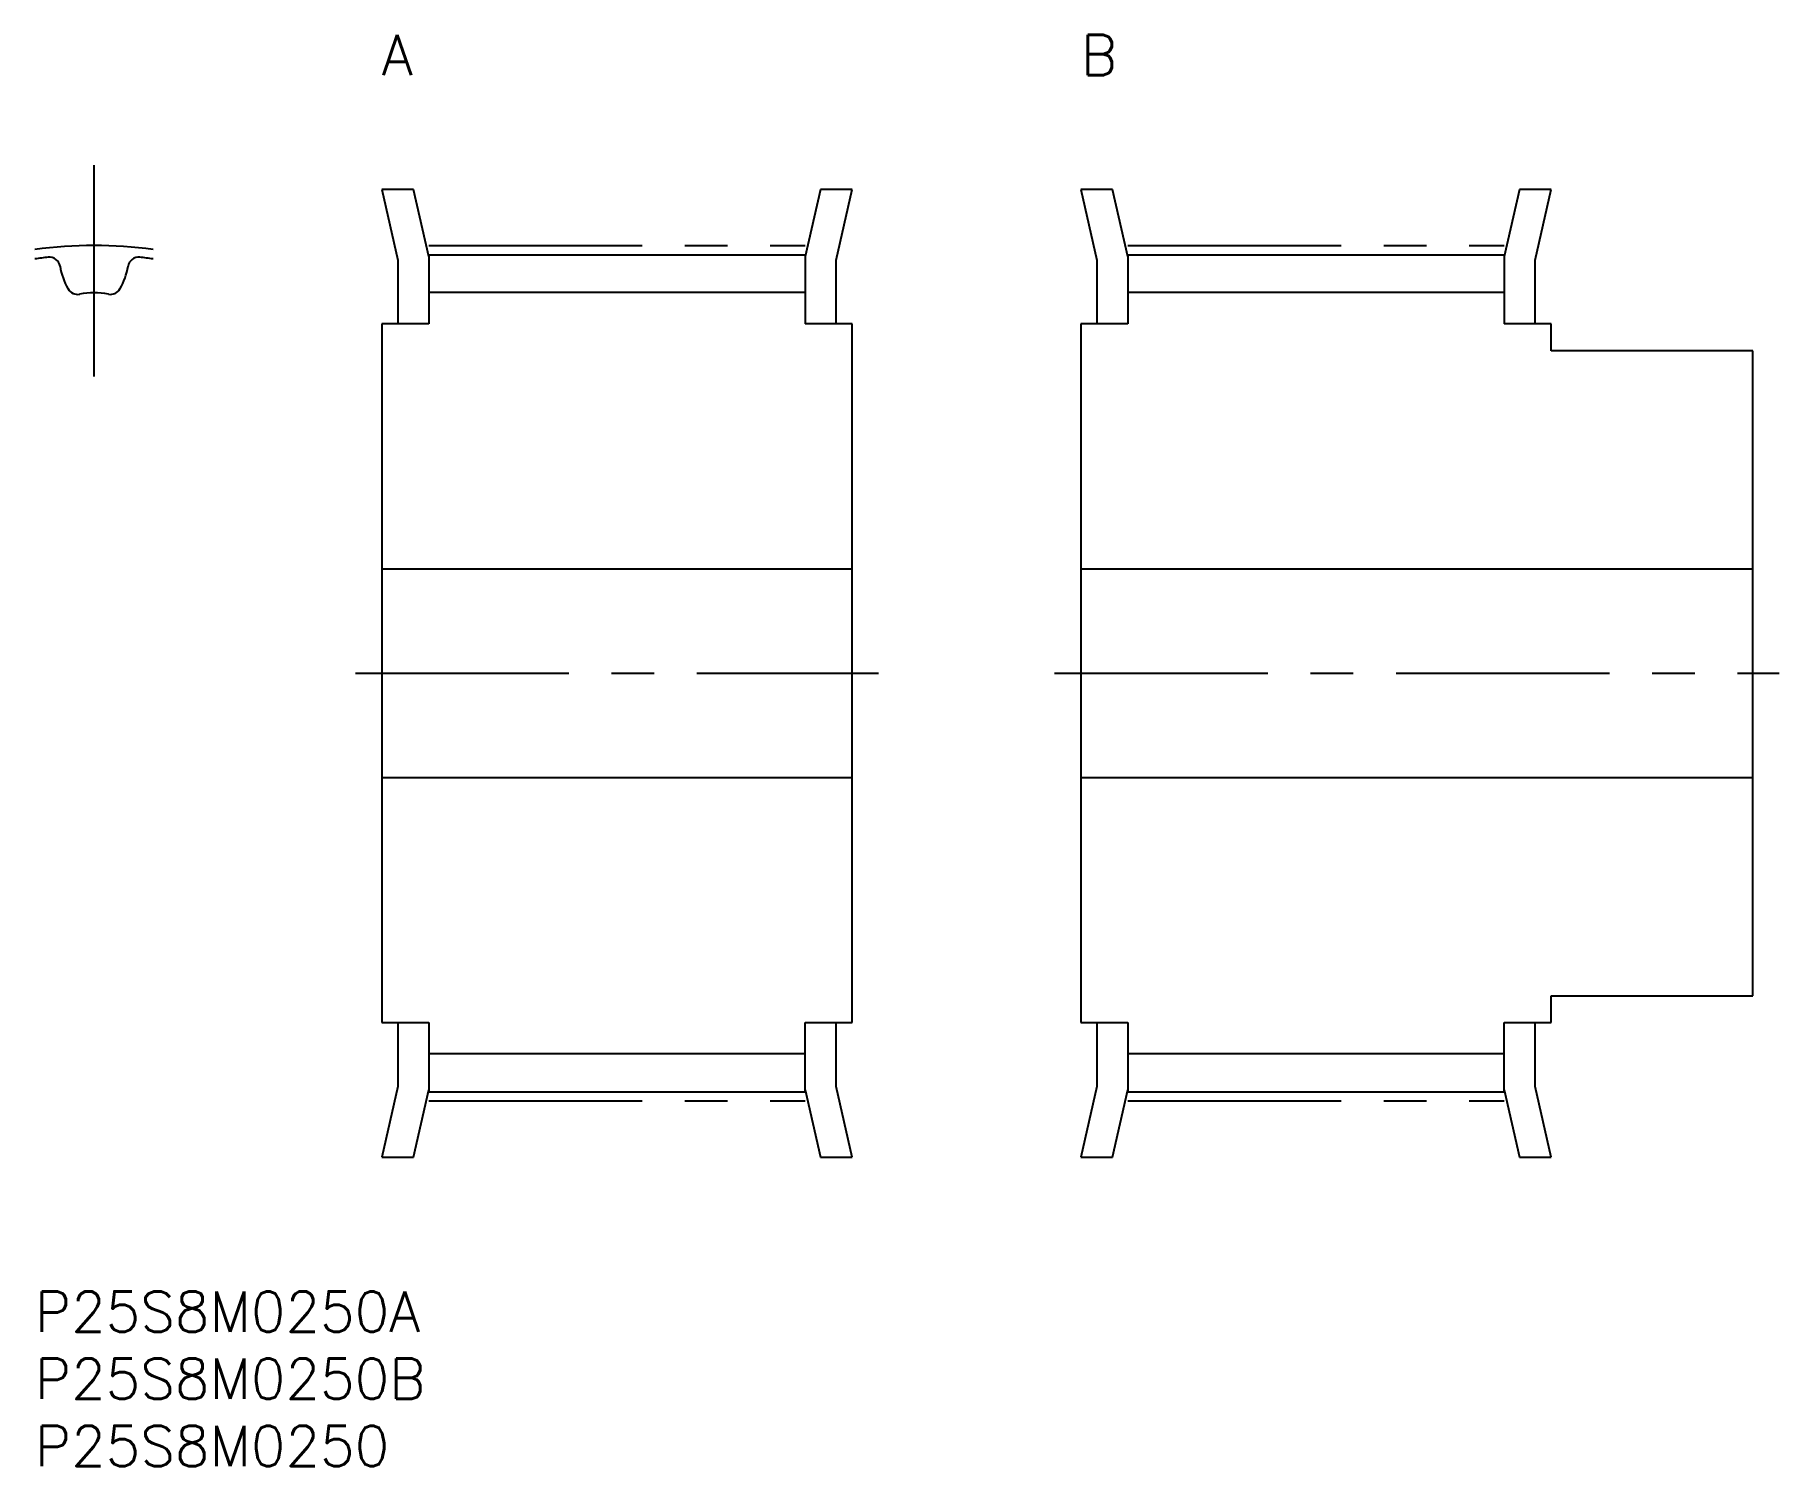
# Model space of a CAD drawing. Extents: x 0 to 130, y -13 to 94.
import ezdxf

# ---------------------------------------------------------------- set-up
doc = ezdxf.new("R2010")
doc.units = 0
doc.header["$LTSCALE"] = 0.5
doc.linetypes.add('CENTER', pattern=[50.8, 31.75, -6.35, 6.35, -6.35])
for name, color, linetype in [('MSM_CENTER', 1, 'CENTER'), ('MSM_CONTINUOUS', 7, 'CONTINUOUS'), ('MSM_PART_NUMBER', 7, 'CONTINUOUS')]:
    doc.layers.add(name, color=color, linetype=linetype)
doc.styles.get("Standard").update_dxf_attribs({"font": 'txt.shx', "height": 3, "bigfont": 'bigfont.shx'})

# ---------------------------------------------------------------- blocks, each defined once
blk = doc.blocks.new('*U31')
at = {"layer": 'MSM_PART_NUMBER'}
blk.add_text('P25S8M0250A', height=3, dxfattribs=at).set_placement((0, -3))
blk = doc.blocks.new('*U32')
at = {"layer": 'MSM_PART_NUMBER'}
blk.add_text('P25S8M0250B', height=3, dxfattribs=at).set_placement((0, -8))
blk = doc.blocks.new('*U33')
at = {"layer": 'MSM_PART_NUMBER'}
blk.add_text('P25S8M0250', height=3, dxfattribs=at).set_placement((0, -13))
blk = doc.blocks.new('*U34')
at = {"layer": 'MSM_PART_NUMBER'}
blk.add_text('A', height=3, dxfattribs=at).set_placement((25.8, 90.5))
blk = doc.blocks.new('*U35')
at = {"layer": 'MSM_PART_NUMBER'}
blk.add_text('B', height=3, dxfattribs=at).set_placement((77.8, 90.5))

msp = doc.modelspace()

# ---------------------------------------------------------------- linework, layer by layer
at = {"layer": 'MSM_CENTER'}
for p, q in [((4.4, 68.09), (4.4, 83.8)), ((29.3, 77.83), (57.3, 77.83)), ((81.3, 77.83), (109.3, 77.83)), ((23.85, 46), (62.75, 46)), ((75.85, 46), (129.75, 46)), ((29.3, 14.17), (57.3, 14.17)), ((81.3, 14.17), (109.3, 14.17))]:
    msp.add_line(p, q, dxfattribs=at)
msp.add_arc((4.4, 46), 31.83, 82.0554, 97.9446, dxfattribs=at)
at = {"layer": 'MSM_CONTINUOUS'}
for p, q in [((28.16, 82), (25.8, 82)), ((25.8, 82), (27, 76.74)), ((29.3, 77), (28.16, 82)), ((58.44, 82), (57.3, 77)), ((60.8, 82), (58.44, 82)), ((59.6, 76.74), (60.8, 82)), ((80.16, 82), (77.8, 82)), ((77.8, 82), (79, 76.74)), ((81.3, 77), (80.16, 82)), ((110.44, 82), (109.3, 77)), ((112.8, 82), (110.44, 82)), ((111.6, 76.74), (112.8, 82)), ((27, 76.74), (27, 72)), ((29.3, 77.14), (29.3, 72)), ((29.3, 77.14), (57.3, 77.14)), ((57.3, 77.14), (57.3, 72)), ((59.6, 72), (59.6, 76.74)), ((79, 76.74), (79, 72)), ((81.3, 77.14), (81.3, 72)), ((81.3, 77.14), (109.3, 77.14)), ((109.3, 77.14), (109.3, 72)), ((111.6, 72), (111.6, 76.74)), ((57.3, 74.32), (29.3, 74.32)), ((109.3, 74.32), (81.3, 74.32)), ((25.8, 72), (25.8, 20)), ((29.3, 72), (25.8, 72)), ((60.8, 72), (57.3, 72)), ((60.8, 20), (60.8, 72)), ((77.8, 72), (77.8, 20)), ((81.3, 72), (77.8, 72)), ((112.8, 72), (109.3, 72)), ((112.8, 70), (112.8, 72)), ((127.8, 70), (112.8, 70)), ((127.8, 22), (127.8, 70)), ((60.8, 53.75), (25.8, 53.75)), ((127.8, 53.75), (77.8, 53.75)), ((25.8, 38.25), (60.8, 38.25)), ((77.8, 38.25), (127.8, 38.25)), ((112.8, 20), (112.8, 22)), ((112.8, 22), (127.8, 22)), ((25.8, 20), (29.3, 20)), ((27, 20), (27, 15.26)), ((29.3, 20), (29.3, 14.86)), ((57.3, 14.86), (57.3, 20)), ((57.3, 20), (60.8, 20)), ((59.6, 15.26), (59.6, 20)), ((77.8, 20), (81.3, 20)), ((79, 20), (79, 15.26)), ((81.3, 20), (81.3, 14.86)), ((109.3, 14.86), (109.3, 20)), ((109.3, 20), (112.8, 20)), ((111.6, 15.26), (111.6, 20)), ((57.3, 17.68), (29.3, 17.68)), ((109.3, 17.68), (81.3, 17.68)), ((27, 15.26), (25.8, 10)), ((28.16, 10), (29.3, 15)), ((29.3, 14.86), (57.3, 14.86)), ((57.3, 15), (58.44, 10)), ((60.8, 10), (59.6, 15.26)), ((79, 15.26), (77.8, 10)), ((80.16, 10), (81.3, 15)), ((81.3, 14.86), (109.3, 14.86)), ((109.3, 15), (110.44, 10)), ((112.8, 10), (111.6, 15.26)), ((25.8, 10), (28.16, 10)), ((58.44, 10), (60.8, 10)), ((77.8, 10), (80.16, 10)), ((110.44, 10), (112.8, 10))]:
    msp.add_line(p, q, dxfattribs=at)
for centre, radius, start, end in [((4.4, 46), 31.14, 96.2795, 98.1205), ((1.08, 76.16), 0.8, 9.4204, 96.2795), ((7.72, 76.16), 0.8, 83.7205, 170.5796), ((4.4, 46), 31.14, 81.8795, 83.7205), ((7, 77.14), 5.2, 189.4204, 209.3753), ((1.8, 77.14), 5.2, 330.6247, 350.5796), ((3.17, 74.99), 0.8, 209.3753, 281.8712), ((4.4, 69.11), 5.2, 78.1288, 101.8712), ((5.63, 74.99), 0.8, 258.1288, 330.6247)]:
    msp.add_arc(centre, radius, start, end, dxfattribs=at)

# ---------------------------------------------------------------- block references
for name in ['*U34', '*U35', '*U31', '*U32', '*U33']:
    msp.add_blockref(name, (0, 0), dxfattribs=at)

doc.saveas('drawing.dxf')
